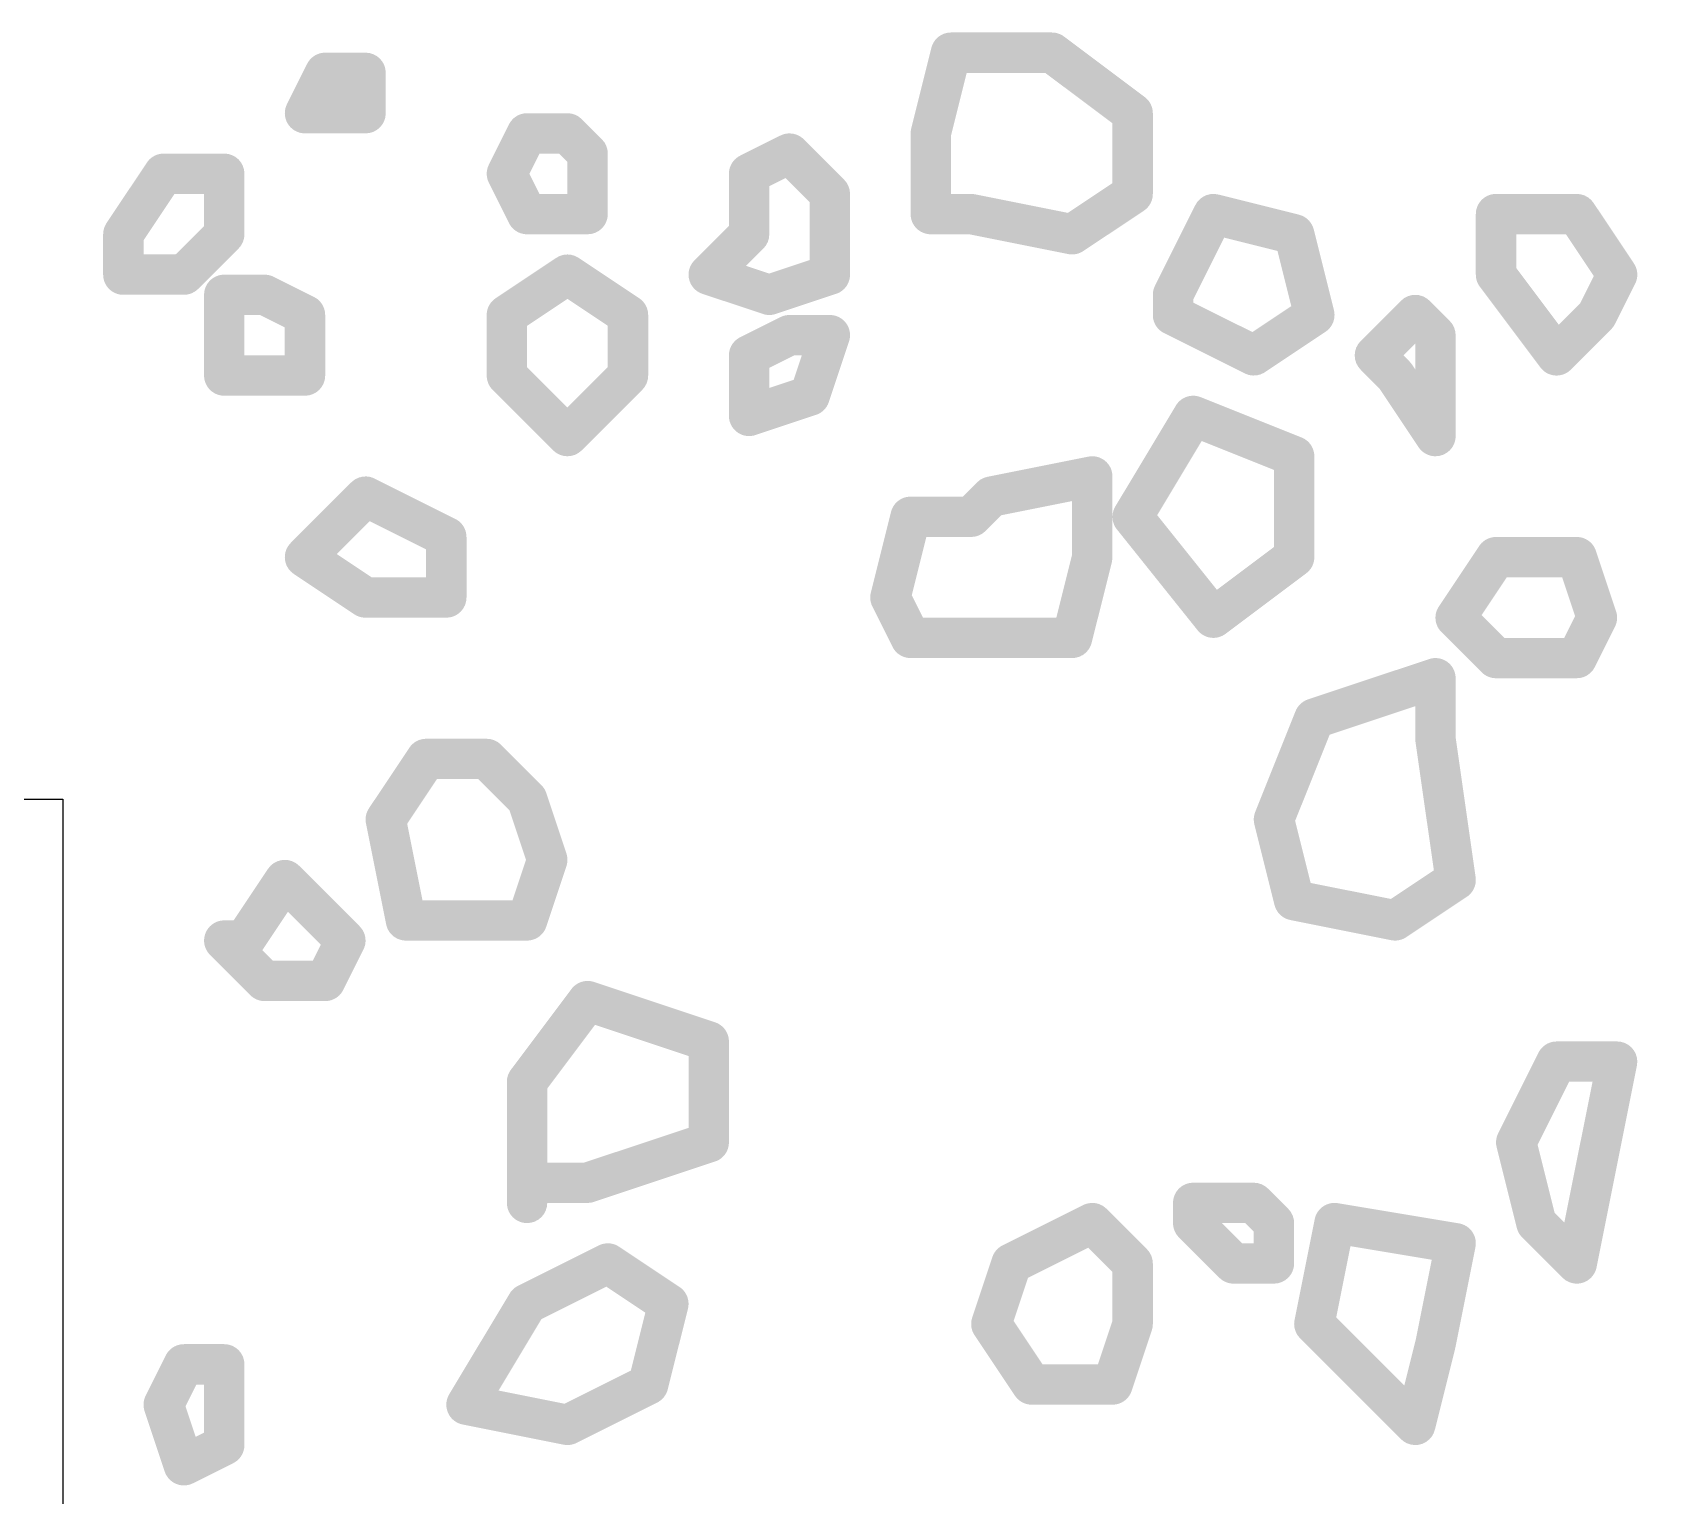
# Model space of a CAD drawing. Header units: inches. Extents: x -1597 to 5492, y -569 to 966.
# Drawn here: x 935.73 to 962.57, y -395.74 to -371.57 of the extents above; entities that cross this region are included whole.
import ezdxf

# ---------------------------------------------------------------- set-up
doc = ezdxf.new("R2010")
doc.units = ezdxf.units.IN
doc.header["$MEASUREMENT"] = 0
doc.layers.add('PDF3_Geometry', color=7, linetype='Continuous')
doc.layers.add('PDF3_Solid Fills', color=7, linetype='Continuous', true_color=0xffffff)

msp = doc.modelspace()

# ---------------------------------------------------------------- hatches: boundary and pattern name
at = {"layer": 'PDF3_Solid Fills', "transparency": 33554558}
for points in [[(951.222706, -371.983695), (950.889373, -373.317028), (950.889373, -373.317028, -0.414197903), (950.485139, -373.559565), (950.485139, -373.559565, -0.414192581), (950.242606, -373.155338), (950.242606, -373.155338), (950.575939, -371.822005), (950.575939, -371.822005, -0.414197877), (950.980173, -371.579468), (950.980173, -371.579468, -0.414192603)], [(950.899339, -371.569518), (952.566006, -371.569518), (952.566006, -371.569518, -0.41418377), (952.899339, -371.902852), (952.899339, -371.902852, -0.414179989), (952.566006, -372.236185), (952.566006, -372.236185), (950.899339, -372.236185), (950.899339, -372.236185, -0.414217507), (950.566006, -371.902852), (950.566006, -371.902852, -0.414221258)], [(952.766006, -371.636182), (954.099339, -372.636182), (954.099339, -372.636182, -0.414214983), (954.165973, -373.102852), (954.165973, -373.102852, -0.414219733), (953.699306, -373.169518), (953.699306, -373.169518), (952.365973, -372.169518), (952.365973, -372.169518, -0.414214986), (952.299339, -371.702848), (952.299339, -371.702848, -0.414219751)], [(940.864139, -372.385255), (940.530806, -373.051922), (940.530806, -373.051922, -0.414200393), (940.083573, -373.200992), (940.083573, -373.200992, -0.414181076), (939.934506, -372.753778), (939.934506, -372.753778), (940.267839, -372.087112), (940.267839, -372.087112, -0.41420038), (940.715073, -371.938042), (940.715073, -371.938042, -0.414181072)], [(940.566006, -371.902852), (941.232673, -371.902852), (941.232673, -371.902852, -0.414183742), (941.566006, -372.236185), (941.566006, -372.236185, -0.414179996), (941.232673, -372.569518), (941.232673, -372.569518), (940.566006, -372.569518), (940.566006, -372.569518, -0.414217497), (940.232673, -372.236185), (940.232673, -372.236185, -0.414221242)], [(941.566006, -372.236185), (941.566006, -372.902852), (941.566006, -372.902852, -0.414180009), (941.232673, -373.236185), (941.232673, -373.236185, -0.414217492), (940.899339, -372.902852), (940.899339, -372.902852), (940.899339, -372.236185), (940.899339, -372.236185, -0.414221254), (941.232673, -371.902852), (941.232673, -371.902852, -0.414183742)], [(940.232673, -372.569518), (941.232673, -372.569518), (941.232673, -372.569518, -0.414183743), (941.566006, -372.902852), (941.566006, -372.902852, -0.414180009), (941.232673, -373.236185), (941.232673, -373.236185), (940.232673, -373.236185), (940.232673, -373.236185, -0.414217491), (939.899339, -372.902852), (939.899339, -372.902852, -0.414221255)], [(954.232673, -372.902852), (954.232673, -373.236185), (954.232673, -373.236185, -0.414179993), (953.899339, -373.569518), (953.899339, -373.569518, -0.414217499), (953.566006, -373.236185), (953.566006, -373.236185), (953.566006, -372.902852), (953.566006, -372.902852, -0.414221248), (953.899339, -372.569518), (953.899339, -372.569518, -0.414183771)], [(944.197473, -373.385255), (943.864139, -374.051922), (943.864139, -374.051922, -0.414200387), (943.416906, -374.200992), (943.416906, -374.200992, -0.41418109), (943.267839, -373.753778), (943.267839, -373.753778), (943.601173, -373.087112), (943.601173, -373.087112, -0.414200371), (944.048406, -372.938042), (944.048406, -372.938042, -0.414181087)], [(943.899339, -372.902852), (944.566006, -372.902852), (944.566006, -372.902852, -0.414183747), (944.899339, -373.236185), (944.899339, -373.236185, -0.414180019), (944.566006, -373.569518), (944.566006, -373.569518), (943.899339, -373.569518), (943.899339, -373.569518, -0.414217496), (943.566006, -373.236185), (943.566006, -373.236185, -0.414221254)], [(944.801706, -373.000482), (945.135039, -373.333815), (945.135039, -373.333815, -0.414188843), (945.135039, -373.805218), (945.135039, -373.805218, -0.414194314), (944.663606, -373.805218), (944.663606, -373.805218), (944.330273, -373.471885), (944.330273, -373.471885, -0.414188845), (944.330273, -373.000482), (944.330273, -373.000482, -0.414194289)], [(950.899339, -373.236185), (950.899339, -374.569518), (950.899339, -374.569518, -0.414180005), (950.566006, -374.902852), (950.566006, -374.902852, -0.414217486), (950.232673, -374.569518), (950.232673, -374.569518), (950.232673, -373.236185), (950.232673, -373.236185, -0.414221261), (950.566006, -372.902852), (950.566006, -372.902852, -0.414183752)], [(954.232673, -373.236185), (954.232673, -374.236185), (954.232673, -374.236185, -0.414180004), (953.899339, -374.569518), (953.899339, -374.569518, -0.414217496), (953.566006, -374.236185), (953.566006, -374.236185), (953.566006, -373.236185), (953.566006, -373.236185, -0.414221242), (953.899339, -372.902852), (953.899339, -372.902852, -0.41418375)], [(945.232673, -373.569518), (945.232673, -374.569518), (945.232673, -374.569518, -0.414180006), (944.899339, -374.902852), (944.899339, -374.902852, -0.414217501), (944.566006, -374.569518), (944.566006, -374.569518), (944.566006, -373.569518), (944.566006, -373.569518, -0.414221255), (944.899339, -373.236185), (944.899339, -373.236185, -0.414183748)], [(947.416906, -373.604708), (948.083573, -373.271375), (948.083573, -373.271375, -0.414200379), (948.530806, -373.420445), (948.530806, -373.420445, -0.414181077), (948.381739, -373.867658), (948.381739, -373.867658), (947.715073, -374.200992), (947.715073, -374.200992, -0.414200377), (947.267839, -374.051922), (947.267839, -374.051922, -0.414181083)], [(948.468373, -373.333815), (949.135039, -374.000482), (949.135039, -374.000482, -0.414188844), (949.135039, -374.471885), (949.135039, -374.471885, -0.414194293), (948.663606, -374.471885), (948.663606, -374.471885), (947.996939, -373.805218), (947.996939, -373.805218, -0.414188851), (947.996939, -373.333815), (947.996939, -373.333815, -0.414194301)], [(938.176673, -374.087752), (937.510006, -375.087752), (937.510006, -375.087752, -0.414196022), (937.047739, -375.180202), (937.047739, -375.180202, -0.414222853), (936.955306, -374.717948), (936.955306, -374.717948), (937.621973, -373.717948), (937.621973, -373.717948, -0.414196008), (938.084239, -373.625498), (938.084239, -373.625498, -0.414222869)], [(937.899339, -373.569518), (938.899339, -373.569518), (938.899339, -373.569518, -0.414183736), (939.232673, -373.902852), (939.232673, -373.902852, -0.41417999), (938.899339, -374.236185), (938.899339, -374.236185), (937.899339, -374.236185), (937.899339, -374.236185, -0.414217491), (937.566006, -373.902852), (937.566006, -373.902852, -0.414221252)], [(939.232673, -373.902852), (939.232673, -374.902852), (939.232673, -374.902852, -0.414180001), (938.899339, -375.236185), (938.899339, -375.236185, -0.414217499), (938.566006, -374.902852), (938.566006, -374.902852), (938.566006, -373.902852), (938.566006, -373.902852, -0.414221249), (938.899339, -373.569518), (938.899339, -373.569518, -0.414183736)], [(943.864139, -373.753778), (944.197473, -374.420445), (944.197473, -374.420445, -0.414181084), (944.048406, -374.867658), (944.048406, -374.867658, -0.414200379), (943.601173, -374.718588), (943.601173, -374.718588), (943.267839, -374.051922), (943.267839, -374.051922, -0.414181078), (943.416906, -373.604708), (943.416906, -373.604708, -0.414200394)], [(947.899339, -373.902852), (947.899339, -374.902852), (947.899339, -374.902852, -0.414179996), (947.566006, -375.236185), (947.566006, -375.236185, -0.414217491), (947.232673, -374.902852), (947.232673, -374.902852), (947.232673, -373.902852), (947.232673, -373.902852, -0.41422124), (947.566006, -373.569518), (947.566006, -373.569518, -0.414183731)], [(949.232673, -374.236185), (949.232673, -375.569518), (949.232673, -375.569518, -0.414180019), (948.899339, -375.902852), (948.899339, -375.902852, -0.414217493), (948.566006, -375.569518), (948.566006, -375.569518), (948.566006, -374.236185), (948.566006, -374.236185, -0.414221266), (948.899339, -373.902852), (948.899339, -373.902852, -0.414183763)], [(952.714406, -374.625498), (953.714406, -373.958832), (953.714406, -373.958832, -0.41419602), (954.176673, -374.051282), (954.176673, -374.051282, -0.414222868), (954.084239, -374.513535), (954.084239, -374.513535), (953.084239, -375.180202), (953.084239, -375.180202, -0.414196019), (952.621973, -375.087752), (952.621973, -375.087752, -0.414222863)], [(943.899339, -374.236185), (944.899339, -374.236185), (944.899339, -374.236185, -0.414183743), (945.232673, -374.569518), (945.232673, -374.569518, -0.414180006), (944.899339, -374.902852), (944.899339, -374.902852), (943.899339, -374.902852), (943.899339, -374.902852, -0.414217492), (943.566006, -374.569518), (943.566006, -374.569518, -0.414221257)], [(950.566006, -374.236185), (951.232673, -374.236185), (951.232673, -374.236185, -0.41418375), (951.566006, -374.569518), (951.566006, -374.569518, -0.414179984), (951.232673, -374.902852), (951.232673, -374.902852), (950.566006, -374.902852), (950.566006, -374.902852, -0.414217486), (950.232673, -374.569518), (950.232673, -374.569518, -0.414221265)], [(951.298039, -374.242655), (952.964706, -374.575988), (952.964706, -374.575988, -0.414189338), (953.226173, -374.968222), (953.226173, -374.968222, -0.4142265), (952.833939, -375.229712), (952.833939, -375.229712), (951.167273, -374.896378), (951.167273, -374.896378, -0.414189337), (950.905806, -374.504145), (950.905806, -374.504145, -0.414226504)], [(955.530806, -374.718588), (954.864139, -376.051922), (954.864139, -376.051922, -0.414200381), (954.416906, -376.200992), (954.416906, -376.200992, -0.414181096), (954.267839, -375.753778), (954.267839, -375.753778), (954.934506, -374.420445), (954.934506, -374.420445, -0.414200385), (955.381739, -374.271375), (955.381739, -374.271375, -0.41418107)], [(955.313506, -374.246135), (956.646839, -374.579468), (956.646839, -374.579468, -0.41419259), (956.889373, -374.983695), (956.889373, -374.983695, -0.414197908), (956.485139, -375.226232), (956.485139, -375.226232), (955.151806, -374.892898), (955.151806, -374.892898, -0.414192595), (954.909273, -374.488672), (954.909273, -374.488672, -0.414197893)], [(959.899339, -374.236185), (961.232673, -374.236185), (961.232673, -374.236185, -0.414183757), (961.566006, -374.569518), (961.566006, -374.569518, -0.414179992), (961.232673, -374.902852), (961.232673, -374.902852), (959.899339, -374.902852), (959.899339, -374.902852, -0.414217498), (959.566006, -374.569518), (959.566006, -374.569518, -0.414221249)], [(960.232673, -374.569518), (960.232673, -375.569518), (960.232673, -375.569518, -0.414180005), (959.899339, -375.902852), (959.899339, -375.902852, -0.414217496), (959.566006, -375.569518), (959.566006, -375.569518), (959.566006, -374.569518), (959.566006, -374.569518, -0.414221249), (959.899339, -374.236185), (959.899339, -374.236185, -0.414183744)], [(961.510006, -374.384615), (962.176673, -375.384615), (962.176673, -375.384615, -0.414222876), (962.084239, -375.846868), (962.084239, -375.846868, -0.41419601), (961.621973, -375.754418), (961.621973, -375.754418), (960.955306, -374.754418), (960.955306, -374.754418, -0.414222877), (961.047739, -374.292165), (961.047739, -374.292165, -0.414196031)], [(937.566006, -374.902852), (937.566006, -375.569518), (937.566006, -375.569518, -0.414179999), (937.232673, -375.902852), (937.232673, -375.902852, -0.414217507), (936.899339, -375.569518), (936.899339, -375.569518), (936.899339, -374.902852), (936.899339, -374.902852, -0.414221253), (937.232673, -374.569518), (937.232673, -374.569518, -0.414183746)], [(937.996939, -375.333815), (938.663606, -374.667148), (938.663606, -374.667148, -0.414194302), (939.135039, -374.667148), (939.135039, -374.667148, -0.41418884), (939.135039, -375.138552), (939.135039, -375.138552), (938.468373, -375.805218), (938.468373, -375.805218, -0.414194305), (937.996939, -375.805218), (937.996939, -375.805218, -0.414188838)], [(946.663606, -375.333815), (947.330273, -374.667148), (947.330273, -374.667148, -0.414194313), (947.801706, -374.667148), (947.801706, -374.667148, -0.414188847), (947.801706, -375.138552), (947.801706, -375.138552), (947.135039, -375.805218), (947.135039, -375.805218, -0.41419431), (946.663606, -375.805218), (946.663606, -375.805218, -0.414188853)], [(956.889373, -374.822005), (957.222706, -376.155338), (957.222706, -376.155338, -0.414192603), (956.980173, -376.559565), (956.980173, -376.559565, -0.414197903), (956.575939, -376.317028), (956.575939, -376.317028), (956.242606, -374.983695), (956.242606, -374.983695, -0.414192594), (956.485139, -374.579468), (956.485139, -374.579468, -0.414197889)], [(937.232673, -375.236185), (938.232673, -375.236185), (938.232673, -375.236185, -0.41418374), (938.566006, -375.569518), (938.566006, -375.569518, -0.414180006), (938.232673, -375.902852), (938.232673, -375.902852), (937.232673, -375.902852), (937.232673, -375.902852, -0.414217507), (936.899339, -375.569518), (936.899339, -375.569518, -0.414221241)], [(943.381073, -375.958832), (944.381073, -375.292165), (944.381073, -375.292165, -0.414196034), (944.843339, -375.384615), (944.843339, -375.384615, -0.414222855), (944.750906, -375.846868), (944.750906, -375.846868), (943.750906, -376.513535), (943.750906, -376.513535, -0.414196034), (943.288639, -376.421085), (943.288639, -376.421085, -0.414222855)], [(944.750906, -375.292165), (945.750906, -375.958832), (945.750906, -375.958832, -0.41422286), (945.843339, -376.421085), (945.843339, -376.421085, -0.414196022), (945.381073, -376.513535), (945.381073, -376.513535), (944.381073, -375.846868), (944.381073, -375.846868, -0.414222851), (944.288639, -375.384615), (944.288639, -375.384615, -0.414196039)], [(947.004739, -375.253288), (948.004739, -375.586622), (948.004739, -375.586622, -0.414224019), (948.215539, -376.008258), (948.215539, -376.008258, -0.414244875), (947.793906, -376.219078), (947.793906, -376.219078), (946.793906, -375.885745), (946.793906, -375.885745, -0.414224031), (946.583106, -375.464108), (946.583106, -375.464108, -0.414244874)], [(947.793906, -375.586622), (948.793906, -375.253288), (948.793906, -375.253288, -0.414244883), (949.215539, -375.464108), (949.215539, -375.464108, -0.414224021), (949.004739, -375.885745), (949.004739, -375.885745), (948.004739, -376.219078), (948.004739, -376.219078, -0.414244882), (947.583106, -376.008258), (947.583106, -376.008258, -0.414224009)], [(960.165973, -375.369518), (961.165973, -376.702852), (961.165973, -376.702852, -0.414220784), (961.099339, -377.169515), (961.099339, -377.169515, -0.414230266), (960.632673, -377.102848), (960.632673, -377.102848), (959.632673, -375.769515), (959.632673, -375.769515, -0.414220792), (959.699306, -375.302852), (959.699306, -375.302852, -0.414230239)], [(962.197473, -375.718588), (961.864139, -376.385255), (961.864139, -376.385255, -0.41420037), (961.416906, -376.534325), (961.416906, -376.534325, -0.414181076), (961.267839, -376.087112), (961.267839, -376.087112), (961.601173, -375.420445), (961.601173, -375.420445, -0.414200371), (962.048406, -375.271375), (962.048406, -375.271375, -0.414181089)], [(939.232673, -375.902852), (939.232673, -376.569518), (939.232673, -376.569518, -0.414179997), (938.899339, -376.902852), (938.899339, -376.902852, -0.414217481), (938.566006, -376.569518), (938.566006, -376.569518), (938.566006, -375.902852), (938.566006, -375.902852, -0.414221239), (938.899339, -375.569518), (938.899339, -375.569518, -0.414183756)], [(938.899339, -375.569518), (939.566006, -375.569518), (939.566006, -375.569518, -0.414183758), (939.899339, -375.902852), (939.899339, -375.902852, -0.41418), (939.566006, -376.236185), (939.566006, -376.236185), (938.899339, -376.236185), (938.899339, -376.236185, -0.414217496), (938.566006, -375.902852), (938.566006, -375.902852, -0.414221239)], [(939.715073, -375.604708), (940.381739, -375.938042), (940.381739, -375.938042, -0.414181071), (940.530806, -376.385255), (940.530806, -376.385255, -0.41420038), (940.083573, -376.534325), (940.083573, -376.534325), (939.416906, -376.200992), (939.416906, -376.200992, -0.414181076), (939.267839, -375.753778), (939.267839, -375.753778, -0.414200374)], [(954.899339, -375.902852), (954.899339, -376.236185), (954.899339, -376.236185, -0.414180007), (954.566006, -376.569518), (954.566006, -376.569518, -0.414217499), (954.232673, -376.236185), (954.232673, -376.236185), (954.232673, -375.902852), (954.232673, -375.902852, -0.414221271), (954.566006, -375.569518), (954.566006, -375.569518, -0.414183751)], [(940.566006, -376.236185), (940.566006, -377.236185), (940.566006, -377.236185, -0.414180005), (940.232673, -377.569518), (940.232673, -377.569518, -0.414217495), (939.899339, -377.236185), (939.899339, -377.236185), (939.899339, -376.236185), (939.899339, -376.236185, -0.41422125), (940.232673, -375.902852), (940.232673, -375.902852, -0.414183746)], [(943.899339, -376.236185), (943.899339, -377.236185), (943.899339, -377.236185, -0.41417999), (943.566006, -377.569518), (943.566006, -377.569518, -0.414217507), (943.232673, -377.236185), (943.232673, -377.236185), (943.232673, -376.236185), (943.232673, -376.236185, -0.414221233), (943.566006, -375.902852), (943.566006, -375.902852, -0.41418376)], [(945.899339, -376.236185), (945.899339, -377.236185), (945.899339, -377.236185, -0.414180004), (945.566006, -377.569518), (945.566006, -377.569518, -0.414217504), (945.232673, -377.236185), (945.232673, -377.236185), (945.232673, -376.236185), (945.232673, -376.236185, -0.414221245), (945.566006, -375.902852), (945.566006, -375.902852, -0.41418376)], [(954.715073, -375.938042), (956.048406, -376.604708), (956.048406, -376.604708, -0.414181094), (956.197473, -377.051922), (956.197473, -377.051922, -0.41420038), (955.750239, -377.200992), (955.750239, -377.200992), (954.416906, -376.534325), (954.416906, -376.534325, -0.414181092), (954.267839, -376.087112), (954.267839, -376.087112, -0.414200383)], [(955.714406, -376.625498), (956.714406, -375.958832), (956.714406, -375.958832, -0.414196014), (957.176673, -376.051282), (957.176673, -376.051282, -0.414222843), (957.084239, -376.513535), (957.084239, -376.513535), (956.084239, -377.180202), (956.084239, -377.180202, -0.41419601), (955.621973, -377.087752), (955.621973, -377.087752, -0.414222876)], [(957.663606, -376.667148), (958.330273, -376.000482), (958.330273, -376.000482, -0.414194297), (958.801706, -376.000482), (958.801706, -376.000482, -0.414188841), (958.801706, -376.471885), (958.801706, -376.471885), (958.135039, -377.138552), (958.135039, -377.138552, -0.414194296), (957.663606, -377.138552), (957.663606, -377.138552, -0.414188844)], [(958.801706, -376.000482), (959.135039, -376.333815), (959.135039, -376.333815, -0.414188846), (959.135039, -376.805218), (959.135039, -376.805218, -0.414194291), (958.663606, -376.805218), (958.663606, -376.805218), (958.330273, -376.471885), (958.330273, -376.471885, -0.414188828), (958.330273, -376.000482), (958.330273, -376.000482, -0.414194297)], [(960.663606, -376.667148), (961.330273, -376.000482), (961.330273, -376.000482, -0.414194294), (961.801706, -376.000482), (961.801706, -376.000482, -0.41418883), (961.801706, -376.471885), (961.801706, -376.471885), (961.135039, -377.138552), (961.135039, -377.138552, -0.414194296), (960.663606, -377.138552), (960.663606, -377.138552, -0.41418885)], [(939.232673, -376.569518), (939.232673, -377.236185), (939.232673, -377.236185, -0.41418001), (938.899339, -377.569518), (938.899339, -377.569518, -0.414217493), (938.566006, -377.236185), (938.566006, -377.236185), (938.566006, -376.569518), (938.566006, -376.569518, -0.41422127), (938.899339, -376.236185), (938.899339, -376.236185, -0.414183744)], [(947.416906, -376.604708), (948.083573, -376.271375), (948.083573, -376.271375, -0.414200383), (948.530806, -376.420445), (948.530806, -376.420445, -0.414181091), (948.381739, -376.867658), (948.381739, -376.867658), (947.715073, -377.200992), (947.715073, -377.200992, -0.414200373), (947.267839, -377.051922), (947.267839, -377.051922, -0.414181085)], [(948.232673, -376.236185), (948.899339, -376.236185), (948.899339, -376.236185, -0.414183748), (949.232673, -376.569518), (949.232673, -376.569518, -0.414180002), (948.899339, -376.902852), (948.899339, -376.902852), (948.232673, -376.902852), (948.232673, -376.902852, -0.414217494), (947.899339, -376.569518), (947.899339, -376.569518, -0.414221254)], [(949.215539, -376.674925), (948.882206, -377.674925), (948.882206, -377.674925, -0.414244865), (948.460573, -377.885745), (948.460573, -377.885745, -0.414224014), (948.249773, -377.464108), (948.249773, -377.464108), (948.583106, -376.464108), (948.583106, -376.464108, -0.41424487), (949.004739, -376.253288), (949.004739, -376.253288, -0.41422402)], [(959.232673, -376.569518), (959.232673, -377.236185), (959.232673, -377.236185, -0.414180011), (958.899339, -377.569518), (958.899339, -377.569518, -0.414217506), (958.566006, -377.236185), (958.566006, -377.236185), (958.566006, -376.569518), (958.566006, -376.569518, -0.414221253), (958.899339, -376.236185), (958.899339, -376.236185, -0.414183746)], [(947.899339, -376.902852), (947.899339, -377.236185), (947.899339, -377.236185, -0.41417999), (947.566006, -377.569518), (947.566006, -377.569518, -0.414217513), (947.232673, -377.236185), (947.232673, -377.236185), (947.232673, -376.902852), (947.232673, -376.902852, -0.414221241), (947.566006, -376.569518), (947.566006, -376.569518, -0.414183761)], [(958.135039, -376.667148), (958.468373, -377.000482), (958.468373, -377.000482, -0.414188846), (958.468373, -377.471885), (958.468373, -377.471885, -0.414194284), (957.996939, -377.471885), (957.996939, -377.471885), (957.663606, -377.138552), (957.663606, -377.138552, -0.414188844), (957.663606, -376.667148), (957.663606, -376.667148, -0.414194309)], [(938.899339, -376.902852), (940.232673, -376.902852), (940.232673, -376.902852, -0.414183756), (940.566006, -377.236185), (940.566006, -377.236185, -0.414180005), (940.232673, -377.569518), (940.232673, -377.569518), (938.899339, -377.569518), (938.899339, -377.569518, -0.414217493), (938.566006, -377.236185), (938.566006, -377.236185, -0.414221243)], [(943.801706, -377.000482), (944.801706, -378.000482), (944.801706, -378.000482, -0.414188839), (944.801706, -378.471885), (944.801706, -378.471885, -0.414194307), (944.330273, -378.471885), (944.330273, -378.471885), (943.330273, -377.471885), (943.330273, -377.471885, -0.414188837), (943.330273, -377.000482), (943.330273, -377.000482, -0.414194303)], [(944.330273, -378.000482), (945.330273, -377.000482), (945.330273, -377.000482, -0.414194309), (945.801706, -377.000482), (945.801706, -377.000482, -0.414188842), (945.801706, -377.471885), (945.801706, -377.471885), (944.801706, -378.471885), (944.801706, -378.471885, -0.414194307), (944.330273, -378.471885), (944.330273, -378.471885, -0.41418883)], [(947.899339, -377.236185), (947.899339, -377.902852), (947.899339, -377.902852, -0.414179988), (947.566006, -378.236185), (947.566006, -378.236185, -0.414217512), (947.232673, -377.902852), (947.232673, -377.902852), (947.232673, -377.236185), (947.232673, -377.236185, -0.414221234), (947.566006, -376.902852), (947.566006, -376.902852, -0.414183754)], [(958.510006, -377.051282), (959.176673, -378.051282), (959.176673, -378.051282, -0.414222858), (959.084239, -378.513535), (959.084239, -378.513535, -0.414196036), (958.621973, -378.421085), (958.621973, -378.421085), (957.955306, -377.421085), (957.955306, -377.421085, -0.414222869), (958.047739, -376.958832), (958.047739, -376.958832, -0.414196033)], [(959.232673, -377.236185), (959.232673, -378.236185), (959.232673, -378.236185, -0.414179994), (958.899339, -378.569518), (958.899339, -378.569518, -0.414217517), (958.566006, -378.236185), (958.566006, -378.236185), (958.566006, -377.236185), (958.566006, -377.236185, -0.414221241), (958.899339, -376.902852), (958.899339, -376.902852, -0.414183747)], [(947.460573, -377.586622), (948.460573, -377.253288), (948.460573, -377.253288, -0.414244884), (948.882206, -377.464108), (948.882206, -377.464108, -0.414224029), (948.671406, -377.885745), (948.671406, -377.885745), (947.671406, -378.219078), (947.671406, -378.219078, -0.414244877), (947.249773, -378.008258), (947.249773, -378.008258, -0.414224026)], [(955.185139, -378.074348), (954.185139, -379.741015), (954.185139, -379.741015, -0.414235242), (953.727839, -379.855348), (953.727839, -379.855348, -0.414249556), (953.613506, -379.398018), (953.613506, -379.398018), (954.613506, -377.731352), (954.613506, -377.731352, -0.414235238), (955.070806, -377.617018), (955.070806, -377.617018, -0.414249528)], [(955.023106, -377.593358), (956.689773, -378.260025), (956.689773, -378.260025, -0.414214805), (956.875473, -378.693315), (956.875473, -378.693315, -0.414219259), (956.442206, -378.879008), (956.442206, -378.879008), (954.775539, -378.212342), (954.775539, -378.212342, -0.414214799), (954.589839, -377.779052), (954.589839, -377.779052, -0.414219224)], [(956.899339, -378.569518), (956.899339, -380.236185), (956.899339, -380.236185, -0.414179983), (956.566006, -380.569518), (956.566006, -380.569518, -0.4142175), (956.232673, -380.236185), (956.232673, -380.236185), (956.232673, -378.569518), (956.232673, -378.569518, -0.414221247), (956.566006, -378.236185), (956.566006, -378.236185, -0.41418376)], [(951.500606, -378.909322), (953.167273, -378.575988), (953.167273, -378.575988, -0.414226512), (953.559506, -378.837478), (953.559506, -378.837478, -0.414189342), (953.298039, -379.229712), (953.298039, -379.229712), (951.631373, -379.563045), (951.631373, -379.563045, -0.414226498), (951.239139, -379.301555), (951.239139, -379.301555, -0.414189324)], [(953.566006, -378.902852), (953.566006, -380.236185), (953.566006, -380.236185, -0.414179999), (953.232673, -380.569518), (953.232673, -380.569518, -0.414217502), (952.899339, -380.236185), (952.899339, -380.236185), (952.899339, -378.902852), (952.899339, -378.902852, -0.414221258), (953.232673, -378.569518), (953.232673, -378.569518, -0.414183754)], [(939.996939, -380.000482), (940.996939, -379.000482), (940.996939, -379.000482, -0.414194303), (941.468373, -379.000482), (941.468373, -379.000482, -0.414188834), (941.468373, -379.471885), (941.468373, -379.471885), (940.468373, -380.471885), (940.468373, -380.471885, -0.41419429), (939.996939, -380.471885), (939.996939, -380.471885, -0.414188836)], [(941.381739, -378.938042), (942.715073, -379.604708), (942.715073, -379.604708, -0.414181096), (942.864139, -380.051922), (942.864139, -380.051922, -0.414200374), (942.416906, -380.200992), (942.416906, -380.200992), (941.083573, -379.534325), (941.083573, -379.534325, -0.414181083), (940.934506, -379.087112), (940.934506, -379.087112, -0.414200383)], [(950.996939, -379.333815), (951.330273, -379.000482), (951.330273, -379.000482, -0.414194296), (951.801706, -379.000482), (951.801706, -379.000482, -0.414188845), (951.801706, -379.471885), (951.801706, -379.471885), (951.468373, -379.805218), (951.468373, -379.805218, -0.414194297), (950.996939, -379.805218), (950.996939, -379.805218, -0.414188842)], [(950.556039, -379.650362), (950.222706, -380.983695), (950.222706, -380.983695, -0.414197877), (949.818473, -381.226232), (949.818473, -381.226232, -0.414192604), (949.575939, -380.822005), (949.575939, -380.822005), (949.909273, -379.488672), (949.909273, -379.488672, -0.414197897), (950.313506, -379.246135), (950.313506, -379.246135, -0.41419261)], [(950.232673, -379.236185), (951.232673, -379.236185), (951.232673, -379.236185, -0.414183756), (951.566006, -379.569518), (951.566006, -379.569518, -0.41418), (951.232673, -379.902852), (951.232673, -379.902852), (950.232673, -379.902852), (950.232673, -379.902852, -0.414217512), (949.899339, -379.569518), (949.899339, -379.569518, -0.414221239)], [(954.159606, -379.361285), (955.492939, -381.027952), (955.492939, -381.027952, -0.414228722), (955.440873, -381.496472), (955.440873, -381.496472, -0.414228419), (954.972373, -381.444415), (954.972373, -381.444415), (953.639039, -379.777748), (953.639039, -379.777748, -0.414228726), (953.691106, -379.309228), (953.691106, -379.309228, -0.414228425)], [(942.899339, -379.902852), (942.899339, -380.569518), (942.899339, -380.569518, -0.414179999), (942.566006, -380.902852), (942.566006, -380.902852, -0.414217516), (942.232673, -380.569518), (942.232673, -380.569518), (942.232673, -379.902852), (942.232673, -379.902852, -0.414221268), (942.566006, -379.569518), (942.566006, -379.569518, -0.414183751)], [(940.417573, -379.958832), (941.417573, -380.625498), (941.417573, -380.625498, -0.414222852), (941.510006, -381.087752), (941.510006, -381.087752, -0.414196026), (941.047739, -381.180202), (941.047739, -381.180202), (940.047739, -380.513535), (940.047739, -380.513535, -0.41422288), (939.955306, -380.051282), (939.955306, -380.051282, -0.414196041)], [(953.556039, -380.317028), (953.222706, -381.650362), (953.222706, -381.650362, -0.414197906), (952.818473, -381.892898), (952.818473, -381.892898, -0.414192599), (952.575939, -381.488672), (952.575939, -381.488672), (952.909273, -380.155338), (952.909273, -380.155338, -0.414197892), (953.313506, -379.912802), (953.313506, -379.912802, -0.414192586)], [(955.032639, -380.969515), (956.365973, -379.969515), (956.365973, -379.969515, -0.414219756), (956.832639, -380.036182), (956.832639, -380.036182, -0.414214995), (956.766006, -380.502852), (956.766006, -380.502852), (955.432673, -381.502852), (955.432673, -381.502852, -0.414219767), (954.966006, -381.436185), (954.966006, -381.436185, -0.414215005)], [(960.176673, -380.421085), (959.510006, -381.421085), (959.510006, -381.421085, -0.414196023), (959.047739, -381.513535), (959.047739, -381.513535, -0.414222869), (958.955306, -381.051282), (958.955306, -381.051282), (959.621973, -380.051282), (959.621973, -380.051282, -0.414196017), (960.084239, -379.958832), (960.084239, -379.958832, -0.414222872)], [(959.899339, -379.902852), (961.232673, -379.902852), (961.232673, -379.902852, -0.414183736), (961.566006, -380.236185), (961.566006, -380.236185, -0.414179992), (961.232673, -380.569518), (961.232673, -380.569518), (959.899339, -380.569518), (959.899339, -380.569518, -0.414217498), (959.566006, -380.236185), (959.566006, -380.236185, -0.414221243)], [(961.548873, -380.130775), (961.882206, -381.130775), (961.882206, -381.130775, -0.414224004), (961.671406, -381.552412), (961.671406, -381.552412, -0.414244878), (961.249773, -381.341592), (961.249773, -381.341592), (960.916439, -380.341592), (960.916439, -380.341592, -0.41422402), (961.127239, -379.919955), (961.127239, -379.919955, -0.414244885)], [(942.899339, -380.569518), (942.899339, -380.902852), (942.899339, -380.902852, -0.414179999), (942.566006, -381.236185), (942.566006, -381.236185, -0.414217487), (942.232673, -380.902852), (942.232673, -380.902852), (942.232673, -380.569518), (942.232673, -380.569518, -0.414221255), (942.566006, -380.236185), (942.566006, -380.236185, -0.414183738)], [(941.232673, -380.569518), (941.899339, -380.569518), (941.899339, -380.569518, -0.414183743), (942.232673, -380.902852), (942.232673, -380.902852, -0.414180008), (941.899339, -381.236185), (941.899339, -381.236185), (941.232673, -381.236185), (941.232673, -381.236185, -0.414217485), (940.899339, -380.902852), (940.899339, -380.902852, -0.414221263)], [(941.899339, -380.569518), (942.566006, -380.569518), (942.566006, -380.569518, -0.414183747), (942.899339, -380.902852), (942.899339, -380.902852, -0.414179999), (942.566006, -381.236185), (942.566006, -381.236185), (941.899339, -381.236185), (941.899339, -381.236185, -0.414217493), (941.566006, -380.902852), (941.566006, -380.902852, -0.414221256)], [(950.197473, -380.753778), (950.530806, -381.420445), (950.530806, -381.420445, -0.414181086), (950.381739, -381.867658), (950.381739, -381.867658, -0.414200388), (949.934506, -381.718588), (949.934506, -381.718588), (949.601173, -381.051922), (949.601173, -381.051922, -0.414181084), (949.750239, -380.604708), (949.750239, -380.604708, -0.414200391)], [(959.468373, -381.000482), (960.135039, -381.667148), (960.135039, -381.667148, -0.414188838), (960.135039, -382.138552), (960.135039, -382.138552, -0.414194295), (959.663606, -382.138552), (959.663606, -382.138552), (958.996939, -381.471885), (958.996939, -381.471885, -0.414188857), (958.996939, -381.000482), (958.996939, -381.000482, -0.414194299)], [(961.864139, -381.385255), (961.530806, -382.051922), (961.530806, -382.051922, -0.414200369), (961.083573, -382.200992), (961.083573, -382.200992, -0.414181071), (960.934506, -381.753778), (960.934506, -381.753778), (961.267839, -381.087112), (961.267839, -381.087112, -0.414200372), (961.715073, -380.938042), (961.715073, -380.938042, -0.414181075)], [(950.232673, -381.236185), (952.232673, -381.236185), (952.232673, -381.236185, -0.414183754), (952.566006, -381.569518), (952.566006, -381.569518, -0.414179988), (952.232673, -381.902852), (952.232673, -381.902852), (950.232673, -381.902852), (950.232673, -381.902852, -0.414217507), (949.899339, -381.569518), (949.899339, -381.569518, -0.414221259)], [(952.232673, -381.236185), (952.899339, -381.236185), (952.899339, -381.236185, -0.41418376), (953.232673, -381.569518), (953.232673, -381.569518, -0.414179978), (952.899339, -381.902852), (952.899339, -381.902852), (952.232673, -381.902852), (952.232673, -381.902852, -0.414217501), (951.899339, -381.569518), (951.899339, -381.569518, -0.414221253)], [(959.899339, -381.569518), (961.232673, -381.569518), (961.232673, -381.569518, -0.414183762), (961.566006, -381.902852), (961.566006, -381.902852, -0.414180002), (961.232673, -382.236185), (961.232673, -382.236185), (959.899339, -382.236185), (959.899339, -382.236185, -0.414217508), (959.566006, -381.902852), (959.566006, -381.902852, -0.414221239)], [(956.793906, -382.586622), (958.793906, -381.919955), (958.793906, -381.919955, -0.414244865), (959.215539, -382.130775), (959.215539, -382.130775, -0.414224033), (959.004739, -382.552412), (959.004739, -382.552412), (957.004739, -383.219078), (957.004739, -383.219078, -0.414244866), (956.583106, -383.008258), (956.583106, -383.008258, -0.414224023)], [(959.232673, -382.236185), (959.232673, -383.236185), (959.232673, -383.236185, -0.414179996), (958.899339, -383.569518), (958.899339, -383.569518, -0.41421749), (958.566006, -383.236185), (958.566006, -383.236185), (958.566006, -382.236185), (958.566006, -382.236185, -0.414221262), (958.899339, -381.902852), (958.899339, -381.902852, -0.414183754)], [(957.208806, -383.026648), (956.542139, -384.693315), (956.542139, -384.693315, -0.414219241), (956.108873, -384.879008), (956.108873, -384.879008, -0.414214801), (955.923173, -384.445718), (955.923173, -384.445718), (956.589839, -382.779052), (956.589839, -382.779052, -0.41421924), (957.023106, -382.593358), (957.023106, -382.593358, -0.414214807)], [(959.229306, -383.189042), (959.562639, -385.522375), (959.562639, -385.522375, -0.414205657), (959.279806, -385.899498), (959.279806, -385.899498, -0.414231191), (958.902673, -385.616658), (958.902673, -385.616658), (958.569339, -383.283325), (958.569339, -383.283325, -0.414205661), (958.852173, -382.906202), (958.852173, -382.906202, -0.414231181)], [(942.510006, -383.754418), (941.843339, -384.754418), (941.843339, -384.754418, -0.414196033), (941.381073, -384.846868), (941.381073, -384.846868, -0.414222863), (941.288639, -384.384615), (941.288639, -384.384615), (941.955306, -383.384615), (941.955306, -383.384615, -0.414196035), (942.417573, -383.292165), (942.417573, -383.292165, -0.41422287)], [(942.232673, -383.236185), (943.232673, -383.236185), (943.232673, -383.236185, -0.414183748), (943.566006, -383.569518), (943.566006, -383.569518, -0.414179999), (943.232673, -383.902852), (943.232673, -383.902852), (942.232673, -383.902852), (942.232673, -383.902852, -0.41421749), (941.899339, -383.569518), (941.899339, -383.569518, -0.414221253)], [(943.468373, -383.333815), (944.135039, -384.000482), (944.135039, -384.000482, -0.414188835), (944.135039, -384.471885), (944.135039, -384.471885, -0.414194295), (943.663606, -384.471885), (943.663606, -384.471885), (942.996939, -383.805218), (942.996939, -383.805218, -0.414188832), (942.996939, -383.333815), (942.996939, -383.333815, -0.414194301)], [(944.215539, -384.130775), (944.548873, -385.130775), (944.548873, -385.130775, -0.414224025), (944.338073, -385.552412), (944.338073, -385.552412, -0.414244873), (943.916439, -385.341592), (943.916439, -385.341592), (943.583106, -384.341592), (943.583106, -384.341592, -0.414224037), (943.793906, -383.919955), (943.793906, -383.919955, -0.414244875)], [(941.892839, -384.504145), (942.226173, -386.170812), (942.226173, -386.170812, -0.414189339), (941.964706, -386.563045), (941.964706, -386.563045, -0.414226506), (941.572473, -386.301555), (941.572473, -386.301555), (941.239139, -384.634888), (941.239139, -384.634888, -0.414189336), (941.500606, -384.242655), (941.500606, -384.242655, -0.414226512)], [(956.556039, -384.488672), (956.889373, -385.822005), (956.889373, -385.822005, -0.414192617), (956.646839, -386.226232), (956.646839, -386.226232, -0.414197913), (956.242606, -385.983695), (956.242606, -385.983695), (955.909273, -384.650362), (955.909273, -384.650362, -0.414192605), (956.151806, -384.246135), (956.151806, -384.246135, -0.41419789)], [(944.548873, -385.341592), (944.215539, -386.341592), (944.215539, -386.341592, -0.414244878), (943.793906, -386.552412), (943.793906, -386.552412, -0.414224017), (943.583106, -386.130775), (943.583106, -386.130775), (943.916439, -385.130775), (943.916439, -385.130775, -0.414244886), (944.338073, -384.919955), (944.338073, -384.919955, -0.414224031)], [(940.176673, -385.754418), (939.510006, -386.754418), (939.510006, -386.754418, -0.414196012), (939.047739, -386.846868), (939.047739, -386.846868, -0.41422286), (938.955306, -386.384615), (938.955306, -386.384615), (939.621973, -385.384615), (939.621973, -385.384615, -0.414196011), (940.084239, -385.292165), (940.084239, -385.292165, -0.414222868)], [(940.135039, -385.333815), (940.801706, -386.000482), (940.801706, -386.000482, -0.414188851), (940.801706, -386.471885), (940.801706, -386.471885, -0.414194288), (940.330273, -386.471885), (940.330273, -386.471885), (939.663606, -385.805218), (939.663606, -385.805218, -0.414188831), (939.663606, -385.333815), (939.663606, -385.333815, -0.41419429)], [(958.047739, -385.958832), (959.047739, -385.292165), (959.047739, -385.292165, -0.414196023), (959.510006, -385.384615), (959.510006, -385.384615, -0.414222862), (959.417573, -385.846868), (959.417573, -385.846868), (958.417573, -386.513535), (958.417573, -386.513535, -0.414196024), (957.955306, -386.421085), (957.955306, -386.421085, -0.414222846)], [(956.631373, -385.575988), (958.298039, -385.909322), (958.298039, -385.909322, -0.414189338), (958.559506, -386.301555), (958.559506, -386.301555, -0.414226505), (958.167273, -386.563045), (958.167273, -386.563045), (956.500606, -386.229712), (956.500606, -386.229712, -0.414189323), (956.239139, -385.837478), (956.239139, -385.837478, -0.414226497)], [(940.801706, -386.000482), (941.135039, -386.333815), (941.135039, -386.333815, -0.414188855), (941.135039, -386.805218), (941.135039, -386.805218, -0.414194305), (940.663606, -386.805218), (940.663606, -386.805218), (940.330273, -386.471885), (940.330273, -386.471885, -0.414188831), (940.330273, -386.000482), (940.330273, -386.000482, -0.414194302)], [(941.899339, -385.902852), (943.899339, -385.902852), (943.899339, -385.902852, -0.414183745), (944.232673, -386.236185), (944.232673, -386.236185, -0.414179998), (943.899339, -386.569518), (943.899339, -386.569518), (941.899339, -386.569518), (941.899339, -386.569518, -0.414217493), (941.566006, -386.236185), (941.566006, -386.236185, -0.414221255)], [(939.135039, -386.333815), (939.801706, -387.000482), (939.801706, -387.000482, -0.414188843), (939.801706, -387.471885), (939.801706, -387.471885, -0.414194313), (939.330273, -387.471885), (939.330273, -387.471885), (938.663606, -386.805218), (938.663606, -386.805218, -0.414188838), (938.663606, -386.333815), (938.663606, -386.333815, -0.414194311)], [(938.899339, -386.236185), (939.232673, -386.236185), (939.232673, -386.236185, -0.414183759), (939.566006, -386.569518), (939.566006, -386.569518, -0.414179988), (939.232673, -386.902852), (939.232673, -386.902852), (938.899339, -386.902852), (938.899339, -386.902852, -0.414217484), (938.566006, -386.569518), (938.566006, -386.569518, -0.41422124)], [(941.197473, -386.718588), (940.864139, -387.385255), (940.864139, -387.385255, -0.414200373), (940.416906, -387.534325), (940.416906, -387.534325, -0.414181084), (940.267839, -387.087112), (940.267839, -387.087112), (940.601173, -386.420445), (940.601173, -386.420445, -0.414200376), (941.048406, -386.271375), (941.048406, -386.271375, -0.414181087)], [(939.566006, -386.902852), (939.899339, -386.902852), (939.899339, -386.902852, -0.414183734), (940.232673, -387.236185), (940.232673, -387.236185, -0.414180003), (939.899339, -387.569518), (939.899339, -387.569518), (939.566006, -387.569518), (939.566006, -387.569518, -0.414217479), (939.232673, -387.236185), (939.232673, -387.236185, -0.414221239)], [(939.899339, -386.902852), (940.566006, -386.902852), (940.566006, -386.902852, -0.414183757), (940.899339, -387.236185), (940.899339, -387.236185, -0.414179996), (940.566006, -387.569518), (940.566006, -387.569518), (939.899339, -387.569518), (939.899339, -387.569518, -0.414217494), (939.566006, -387.236185), (939.566006, -387.236185, -0.414221254)], [(945.165973, -387.769515), (944.165973, -389.102848), (944.165973, -389.102848, -0.414230235), (943.699306, -389.169515), (943.699306, -389.169515, -0.414220802), (943.632673, -388.702852), (943.632673, -388.702852), (944.632673, -387.369518), (944.632673, -387.369518, -0.414230255), (945.099339, -387.302852), (945.099339, -387.302852, -0.414220771)], [(945.004739, -387.253288), (947.004739, -387.919955), (947.004739, -387.919955, -0.414224013), (947.215539, -388.341592), (947.215539, -388.341592, -0.414244874), (946.793906, -388.552412), (946.793906, -388.552412), (944.793906, -387.885745), (944.793906, -387.885745, -0.414224025), (944.583106, -387.464108), (944.583106, -387.464108, -0.414244881)], [(947.232673, -388.236185), (947.232673, -389.902852), (947.232673, -389.902852, -0.41418001), (946.899339, -390.236185), (946.899339, -390.236185, -0.414217487), (946.566006, -389.902852), (946.566006, -389.902852), (946.566006, -388.236185), (946.566006, -388.236185, -0.414221251), (946.899339, -387.902852), (946.899339, -387.902852, -0.414183759)], [(961.197473, -388.718588), (960.530806, -390.051922), (960.530806, -390.051922, -0.414200379), (960.083573, -390.200992), (960.083573, -390.200992, -0.414181094), (959.934506, -389.753778), (959.934506, -389.753778), (960.601173, -388.420445), (960.601173, -388.420445, -0.414200378), (961.048406, -388.271375), (961.048406, -388.271375, -0.414181088)], [(960.899339, -388.236185), (961.899339, -388.236185), (961.899339, -388.236185, -0.414183746), (962.232673, -388.569518), (962.232673, -388.569518, -0.414179992), (961.899339, -388.902852), (961.899339, -388.902852), (960.899339, -388.902852), (960.899339, -388.902852, -0.4142175), (960.566006, -388.569518), (960.566006, -388.569518, -0.414221252)], [(962.226173, -388.634888), (961.559506, -391.968222), (961.559506, -391.968222, -0.414226489), (961.167273, -392.229712), (961.167273, -392.229712, -0.414189344), (960.905806, -391.837478), (960.905806, -391.837478), (961.572473, -388.504145), (961.572473, -388.504145, -0.414226512), (961.964706, -388.242655), (961.964706, -388.242655, -0.414189327)], [(944.232673, -388.902852), (944.232673, -390.569518), (944.232673, -390.569518, -0.414180001), (943.899339, -390.902852), (943.899339, -390.902852, -0.414217508), (943.566006, -390.569518), (943.566006, -390.569518), (943.566006, -388.902852), (943.566006, -388.902852, -0.414221246), (943.899339, -388.569518), (943.899339, -388.569518, -0.414183738)], [(944.793906, -390.253288), (946.793906, -389.586622), (946.793906, -389.586622, -0.414244883), (947.215539, -389.797442), (947.215539, -389.797442, -0.414224031), (947.004739, -390.219078), (947.004739, -390.219078), (945.004739, -390.885745), (945.004739, -390.885745, -0.414244886), (944.583106, -390.674925), (944.583106, -390.674925, -0.414224021)], [(960.556039, -389.822005), (960.889373, -391.155338), (960.889373, -391.155338, -0.4141926), (960.646839, -391.559565), (960.646839, -391.559565, -0.414197903), (960.242606, -391.317028), (960.242606, -391.317028), (959.909273, -389.983695), (959.909273, -389.983695, -0.414192574), (960.151806, -389.579468), (960.151806, -389.579468, -0.41419789)], [(944.232673, -390.569518), (944.232673, -390.902852), (944.232673, -390.902852, -0.41418), (943.899339, -391.236185), (943.899339, -391.236185, -0.414217507), (943.566006, -390.902852), (943.566006, -390.902852), (943.566006, -390.569518), (943.566006, -390.569518, -0.414221243), (943.899339, -390.236185), (943.899339, -390.236185, -0.414183749)], [(944.232673, -390.569518), (944.232673, -390.902852), (944.232673, -390.902852, -0.41418), (943.899339, -391.236185), (943.899339, -391.236185, -0.414217507), (943.566006, -390.902852), (943.566006, -390.902852), (943.566006, -390.569518), (943.566006, -390.569518, -0.414221243), (943.899339, -390.236185), (943.899339, -390.236185, -0.414183749)], [(943.899339, -390.236185), (944.899339, -390.236185), (944.899339, -390.236185, -0.414183758), (945.232673, -390.569518), (945.232673, -390.569518, -0.414180008), (944.899339, -390.902852), (944.899339, -390.902852), (943.899339, -390.902852), (943.899339, -390.902852, -0.414217508), (943.566006, -390.569518), (943.566006, -390.569518, -0.414221243)], [(955.232673, -390.902852), (955.232673, -391.236185), (955.232673, -391.236185, -0.414179985), (954.899339, -391.569518), (954.899339, -391.569518, -0.41421751), (954.566006, -391.236185), (954.566006, -391.236185), (954.566006, -390.902852), (954.566006, -390.902852, -0.414221255), (954.899339, -390.569518), (954.899339, -390.569518, -0.414183744)], [(954.899339, -390.569518), (955.566006, -390.569518), (955.566006, -390.569518, -0.414183741), (955.899339, -390.902852), (955.899339, -390.902852, -0.414179997), (955.566006, -391.236185), (955.566006, -391.236185), (954.899339, -391.236185), (954.899339, -391.236185, -0.414217496), (954.566006, -390.902852), (954.566006, -390.902852, -0.414221255)], [(955.566006, -390.569518), (955.899339, -390.569518), (955.899339, -390.569518, -0.414183753), (956.232673, -390.902852), (956.232673, -390.902852, -0.414179993), (955.899339, -391.236185), (955.899339, -391.236185), (955.566006, -391.236185), (955.566006, -391.236185, -0.414217487), (955.232673, -390.902852), (955.232673, -390.902852, -0.414221259)], [(956.135039, -390.667148), (956.468373, -391.000482), (956.468373, -391.000482, -0.414188862), (956.468373, -391.471885), (956.468373, -391.471885, -0.414194304), (955.996939, -391.471885), (955.996939, -391.471885), (955.663606, -391.138552), (955.663606, -391.138552, -0.414188827), (955.663606, -390.667148), (955.663606, -390.667148, -0.414194317)], [(951.750239, -391.604708), (953.083573, -390.938042), (953.083573, -390.938042, -0.414200379), (953.530806, -391.087112), (953.530806, -391.087112, -0.414181094), (953.381739, -391.534325), (953.381739, -391.534325), (952.048406, -392.200992), (952.048406, -392.200992, -0.41420039), (951.601173, -392.051922), (951.601173, -392.051922, -0.414181064)], [(953.468373, -391.000482), (954.135039, -391.667148), (954.135039, -391.667148, -0.41418884), (954.135039, -392.138552), (954.135039, -392.138552, -0.41419432), (953.663606, -392.138552), (953.663606, -392.138552), (952.996939, -391.471885), (952.996939, -391.471885, -0.414188831), (952.996939, -391.000482), (952.996939, -391.000482, -0.414194303)], [(955.135039, -391.000482), (955.801706, -391.667148), (955.801706, -391.667148, -0.414188847), (955.801706, -392.138552), (955.801706, -392.138552, -0.414194291), (955.330273, -392.138552), (955.330273, -392.138552), (954.663606, -391.471885), (954.663606, -391.471885, -0.414188825), (954.663606, -391.000482), (954.663606, -391.000482, -0.414194303)], [(956.566006, -391.236185), (956.566006, -391.902852), (956.566006, -391.902852, -0.414179994), (956.232673, -392.236185), (956.232673, -392.236185, -0.414217506), (955.899339, -391.902852), (955.899339, -391.902852), (955.899339, -391.236185), (955.899339, -391.236185, -0.41422126), (956.232673, -390.902852), (956.232673, -390.902852, -0.414183749)], [(957.559506, -391.301555), (957.226173, -392.968222), (957.226173, -392.968222, -0.414226508), (956.833939, -393.229712), (956.833939, -393.229712, -0.414189334), (956.572473, -392.837478), (956.572473, -392.837478), (956.905806, -391.170812), (956.905806, -391.170812, -0.414226509), (957.298039, -390.909322), (957.298039, -390.909322, -0.414189332)], [(957.287439, -390.907385), (959.287439, -391.240718), (959.287439, -391.240718, -0.414226721), (959.561439, -391.624315), (959.561439, -391.624315, -0.414209305), (959.177873, -391.898315), (959.177873, -391.898315), (957.177873, -391.564982), (957.177873, -391.564982, -0.414226717), (956.903873, -391.181385), (956.903873, -391.181385, -0.414209315)], [(960.801706, -391.000482), (961.468373, -391.667148), (961.468373, -391.667148, -0.414188836), (961.468373, -392.138552), (961.468373, -392.138552, -0.414194308), (960.996939, -392.138552), (960.996939, -392.138552), (960.330273, -391.471885), (960.330273, -391.471885, -0.41418884), (960.330273, -391.000482), (960.330273, -391.000482, -0.4141943)], [(959.559506, -391.634888), (959.226173, -393.301555), (959.226173, -393.301555, -0.414226496), (958.833939, -393.563045), (958.833939, -393.563045, -0.414189325), (958.572473, -393.170812), (958.572473, -393.170812), (958.905806, -391.504145), (958.905806, -391.504145, -0.414226494), (959.298039, -391.242655), (959.298039, -391.242655, -0.414189321)], [(943.750239, -392.271375), (945.083573, -391.604708), (945.083573, -391.604708, -0.414200394), (945.530806, -391.753778), (945.530806, -391.753778, -0.414181088), (945.381739, -392.200992), (945.381739, -392.200992), (944.048406, -392.867658), (944.048406, -392.867658, -0.414200386), (943.601173, -392.718588), (943.601173, -392.718588, -0.414181086)], [(945.417573, -391.625498), (946.417573, -392.292165), (946.417573, -392.292165, -0.414222867), (946.510006, -392.754418), (946.510006, -392.754418, -0.414196024), (946.047739, -392.846868), (946.047739, -392.846868), (945.047739, -392.180202), (945.047739, -392.180202, -0.414222859), (944.955306, -391.717948), (944.955306, -391.717948, -0.414196034)], [(952.215539, -392.008258), (951.882206, -393.008258), (951.882206, -393.008258, -0.414244877), (951.460573, -393.219078), (951.460573, -393.219078, -0.41422403), (951.249773, -392.797442), (951.249773, -392.797442), (951.583106, -391.797442), (951.583106, -391.797442, -0.414244879), (952.004739, -391.586622), (952.004739, -391.586622, -0.414224044)], [(954.232673, -391.902852), (954.232673, -392.902852), (954.232673, -392.902852, -0.414180014), (953.899339, -393.236185), (953.899339, -393.236185, -0.414217506), (953.566006, -392.902852), (953.566006, -392.902852), (953.566006, -391.902852), (953.566006, -391.902852, -0.41422125), (953.899339, -391.569518), (953.899339, -391.569518, -0.414183758)], [(955.566006, -391.569518), (956.232673, -391.569518), (956.232673, -391.569518, -0.414183751), (956.566006, -391.902852), (956.566006, -391.902852, -0.414179994), (956.232673, -392.236185), (956.232673, -392.236185), (955.566006, -392.236185), (955.566006, -392.236185, -0.414217484), (955.232673, -391.902852), (955.232673, -391.902852, -0.41422124)], [(944.185139, -392.741015), (943.185139, -394.407682), (943.185139, -394.407682, -0.414235229), (942.727839, -394.522015), (942.727839, -394.522015, -0.414249551), (942.613506, -394.064685), (942.613506, -394.064685), (943.613506, -392.398018), (943.613506, -392.398018, -0.41423525), (944.070806, -392.283685), (944.070806, -392.283685, -0.414249545)], [(946.556039, -392.650362), (946.222706, -393.983695), (946.222706, -393.983695, -0.414197884), (945.818473, -394.226232), (945.818473, -394.226232, -0.414192603), (945.575939, -393.822005), (945.575939, -393.822005), (945.909273, -392.488672), (945.909273, -392.488672, -0.414197898), (946.313506, -392.246135), (946.313506, -392.246135, -0.414192597)], [(951.843339, -392.717948), (952.510006, -393.717948), (952.510006, -393.717948, -0.414222857), (952.417573, -394.180202), (952.417573, -394.180202, -0.414196042), (951.955306, -394.087752), (951.955306, -394.087752), (951.288639, -393.087752), (951.288639, -393.087752, -0.414222869), (951.381073, -392.625498), (951.381073, -392.625498, -0.414196028)], [(954.215539, -393.008258), (953.882206, -394.008258), (953.882206, -394.008258, -0.414244876), (953.460573, -394.219078), (953.460573, -394.219078, -0.414224035), (953.249773, -393.797442), (953.249773, -393.797442), (953.583106, -392.797442), (953.583106, -392.797442, -0.414244876), (954.004739, -392.586622), (954.004739, -392.586622, -0.414224035)], [(957.135039, -392.667148), (958.801706, -394.333815), (958.801706, -394.333815, -0.414188841), (958.801706, -394.805218), (958.801706, -394.805218, -0.414194294), (958.330273, -394.805218), (958.330273, -394.805218), (956.663606, -393.138552), (956.663606, -393.138552, -0.414188834), (956.663606, -392.667148), (956.663606, -392.667148, -0.414194306)], [(959.222706, -393.317028), (958.889373, -394.650362), (958.889373, -394.650362, -0.414197901), (958.485139, -394.892898), (958.485139, -394.892898, -0.414192585), (958.242606, -394.488672), (958.242606, -394.488672), (958.575939, -393.155338), (958.575939, -393.155338, -0.414197885), (958.980173, -392.912802), (958.980173, -392.912802, -0.414192603)], [(938.530806, -393.718588), (938.197473, -394.385255), (938.197473, -394.385255, -0.41420038), (937.750239, -394.534325), (937.750239, -394.534325, -0.414181067), (937.601173, -394.087112), (937.601173, -394.087112), (937.934506, -393.420445), (937.934506, -393.420445, -0.414200375), (938.381739, -393.271375), (938.381739, -393.271375, -0.41418108)], [(938.232673, -393.236185), (938.899339, -393.236185), (938.899339, -393.236185, -0.414183755), (939.232673, -393.569518), (939.232673, -393.569518, -0.414180011), (938.899339, -393.902852), (938.899339, -393.902852), (938.232673, -393.902852), (938.232673, -393.902852, -0.414217502), (937.899339, -393.569518), (937.899339, -393.569518, -0.41422126)], [(939.232673, -393.569518), (939.232673, -394.902852), (939.232673, -394.902852, -0.414179993), (938.899339, -395.236185), (938.899339, -395.236185, -0.414217491), (938.566006, -394.902852), (938.566006, -394.902852), (938.566006, -393.569518), (938.566006, -393.569518, -0.414221252), (938.899339, -393.236185), (938.899339, -393.236185, -0.414183755)], [(944.416906, -394.271375), (945.750239, -393.604708), (945.750239, -393.604708, -0.414200363), (946.197473, -393.753778), (946.197473, -393.753778, -0.414181073), (946.048406, -394.200992), (946.048406, -394.200992), (944.715073, -394.867658), (944.715073, -394.867658, -0.414200382), (944.267839, -394.718588), (944.267839, -394.718588, -0.414181076)], [(952.232673, -393.569518), (953.566006, -393.569518), (953.566006, -393.569518, -0.414183761), (953.899339, -393.902852), (953.899339, -393.902852, -0.414180008), (953.566006, -394.236185), (953.566006, -394.236185), (952.232673, -394.236185), (952.232673, -394.236185, -0.414217498), (951.899339, -393.902852), (951.899339, -393.902852, -0.414221235)], [(938.215539, -394.130775), (938.548873, -395.130775), (938.548873, -395.130775, -0.414224033), (938.338073, -395.552412), (938.338073, -395.552412, -0.414244875), (937.916439, -395.341592), (937.916439, -395.341592), (937.583106, -394.341592), (937.583106, -394.341592, -0.414224019), (937.793906, -393.919955), (937.793906, -393.919955, -0.414244887)], [(942.964706, -393.909322), (944.631373, -394.242655), (944.631373, -394.242655, -0.414189343), (944.892839, -394.634888), (944.892839, -394.634888, -0.414226497), (944.500606, -394.896378), (944.500606, -394.896378), (942.833939, -394.563045), (942.833939, -394.563045, -0.414189338), (942.572473, -394.170812), (942.572473, -394.170812, -0.414226525)], [(938.083573, -394.938042), (938.750239, -394.604708), (938.750239, -394.604708, -0.414200379), (939.197473, -394.753778), (939.197473, -394.753778, -0.414181075), (939.048406, -395.200992), (939.048406, -395.200992), (938.381739, -395.534325), (938.381739, -395.534325, -0.414200391), (937.934506, -395.385255), (937.934506, -395.385255, -0.41418108)]]:
    msp.add_hatch(color=7, dxfattribs=at).paths.add_polyline_path(points)

# ---------------------------------------------------------------- linework, layer by layer
at = {"layer": 'PDF3_Geometry', "lineweight": 9}
msp.add_lwpolyline([(981.566006, -355.236185), (981.566006, -421.902852), (936.232673, -421.902852), (936.232673, -384.236185), (910.899339, -384.236185), (910.899339, -355.236185)], close=True, dxfattribs=at)
at = {"layer": 'PDF3_Geometry', "lineweight": 25}
msp.add_lwpolyline([(936.232673, -384.236185), (936.232673, -421.902852), (823.899339, -421.902852), (823.899339, -384.236185)], close=True, dxfattribs=at)
for points in [[(936.232673, -385.569518), (936.232673, -385.569852)], [(936.232673, -390.902852), (936.232673, -390.903185)]]:
    msp.add_lwpolyline(points, dxfattribs=at)

doc.saveas('drawing.dxf')
